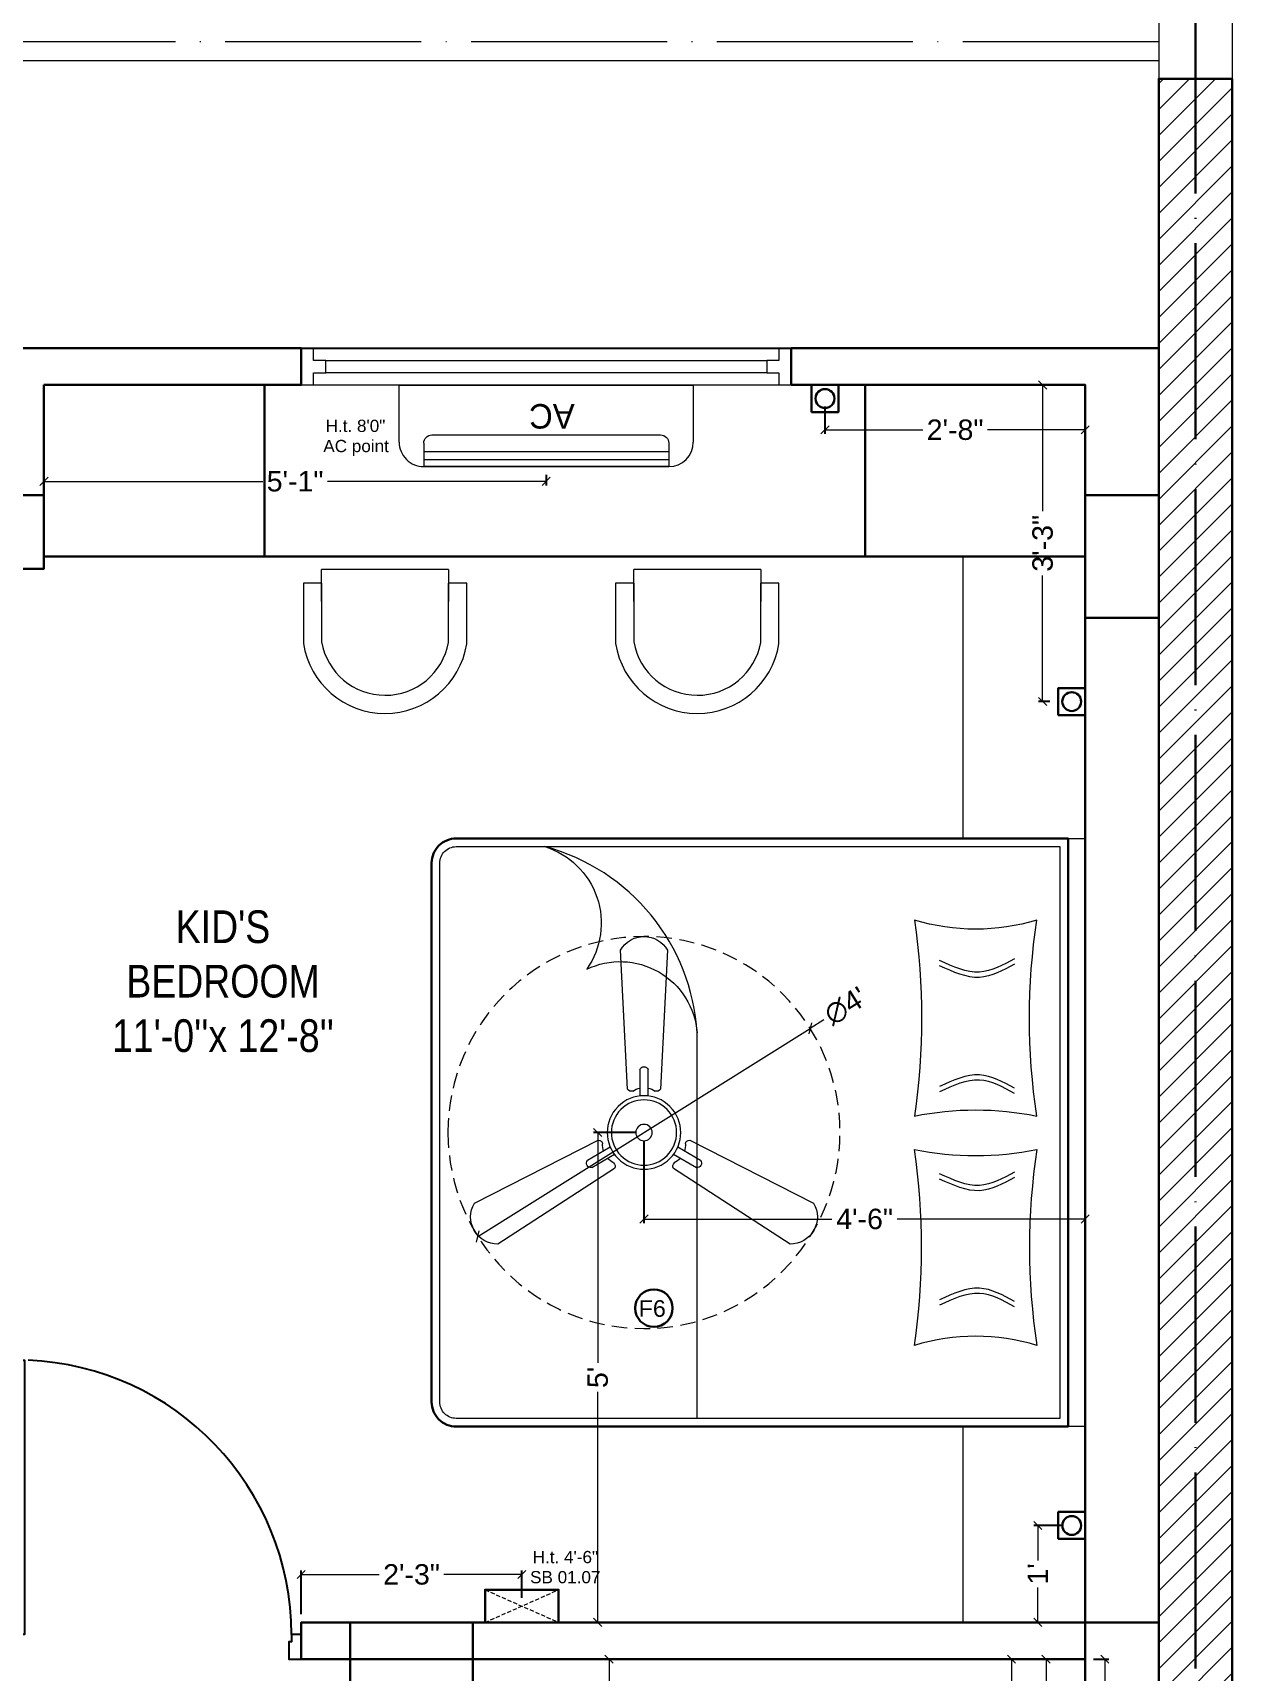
# Model space of a CAD drawing. Header units: millimetres. Extents: x 35877 to 3066687, y -650199 to -40525.
# Drawn here: x 151724.7 to 151871.6, y -178110.3 to -177909.7 of the extents above; entities that cross this region are included whole.
import ezdxf

# ---------------------------------------------------------------- set-up
doc = ezdxf.new("R2010")
doc.units = ezdxf.units.MM
doc.header["$MEASUREMENT"] = 0
doc.header["$PDMODE"] = 35
for name, pattern in [('ACAD_ISO04W100', [30, 24, -3, 0, -3]), ('DASHED', [0.75, 0.5, -0.25]), ('DASHED2', [0.375, 0.25, -0.125])]:
    doc.linetypes.add(name, pattern=pattern)
doc.layers.get('Defpoints').update_dxf_attribs({"color": 220})
doc.layers.add('AR DOOR', color=40, linetype='Continuous')
doc.layers.add('AR ELE-5', color=134, linetype='Continuous')
for name, color, linetype, lineweight in [('COLUMN', 1, 'Continuous', 30), ('dim05', 1, 'Continuous', 13), ('el', 7, 'Continuous', 20), ('ELEC-wires', 1, 'DASHED2', 13), ('Electrical', 84, 'Continuous', 30), ('FIRST FLOOR', 7, 'Continuous', 9), ('FIRST FLOOR ( DW_RAIL )', 7, 'Continuous', 9), ('FIRST FLOOR ( TEXT )', 7, 'Continuous', 9), ('FIRST FLOOR_( PLine )_', 251, 'Continuous', 30), ('FURNITURE', 32, 'Continuous', 9), ('GROUND FLOOR', 7, 'Continuous', 9), ('GROUND FLOOR  ( HATCH )', 251, 'Continuous', 9), ('Text', 7, 'Continuous', 15), ('wall', 7, 'Continuous', 30), ('X_PLOT', 1, 'Continuous', 9), ('XX~SLAB ( BEAM )~ ( DIM )', 7, 'Continuous', 9)]:
    doc.layers.add(name, color=color, linetype=linetype, lineweight=lineweight)
doc.layers.add('XX~SLAB ( PLINE )', color=251, linetype='Continuous', plot=False)
doc.styles.add('Arial', font='arial.ttf')
doc.styles.add('KATHA', font='swissc.ttf')
doc.styles.get("Standard").update_dxf_attribs({"font": 'arial.ttf', "height": 6})
doc.styles.add('TEXT', font='eurr____.ttf')
doc.dimstyles.new('ISO-25', dxfattribs={"dimtxt": 2.5, "dimasz": 1, "dimexe": 0.5, "dimexo": 1, "dimtad": 0, "dimdec": 1, "dimlunit": 4, "dimtxsty": 'Standard', "dimblk": 'OBLIQUE', "dimcen": 2.5, "dimclrd": 1, "dimclre": 1, "dimclrt": 5, "dimadec": 0, "dimazin": 0, "dimtfac": 1, "dimtdec": 1, "dimtmove": 0, "dimatfit": 3, "dimfxl": 1, "dimlwd": -1, "dimarcsym": 0})

# ---------------------------------------------------------------- blocks, each defined once
blk = doc.blocks.new('*U19')
for points in [[(-1160, 0), (-1120, 0), (-1120, 30), (-1110, 30), (-1110, 100), (-1160, 100)], [(40, 0), (0, 0), (0, 30), (-10, 30), (-10, 100), (40, 100)], [(0, 0), (0, -1120), (-30, -1120), (-30, 0)]]:
    blk.add_lwpolyline(points, close=True)
at = {"layer": 'AR ELE-5', "linetype": 'ByBlock', "ltscale": 15}
blk.add_arc((1.6, 0.7), 1121.6, 180.03474, 267.62699, dxfattribs=at)
blk = doc.blocks.new('_Oblique')
at = {"layer": 'wall', "color": 0, "lineweight": -2}
blk.add_line((-0.5, -0.5), (0.5, 0.5), dxfattribs=at)
blk = doc.blocks.new('*D510')
at = {"layer": 'Defpoints', "color": 0, "lineweight": 0, "transparency": 16777216}
for p in [(151853.62, -178108.85), (151848.82, -178133.85), (151853.62, -178133.85)]:
    blk.add_point(p, dxfattribs=at)
at = {"layer": 'dim05', "color": 1, "linetype": 'Continuous', "lineweight": -2, "transparency": 16777216}
for p, q in [((151852.62, -178108.85), (151848.32, -178108.85)), ((151852.62, -178133.85), (151848.32, -178133.85))]:
    blk.add_line(p, q, dxfattribs=at)
at = {"layer": 'dim05', "color": 1, "linetype": 'Continuous', "transparency": 16777216}
for p, q in [((151848.82, -178108.85), (151848.82, -178117.38)), ((151848.82, -178133.85), (151848.82, -178125.32))]:
    blk.add_line(p, q, dxfattribs=at)
at = {"layer": 'dim05', "color": 1, "transparency": 16777216}
for p, rotation in [((151848.82, -178108.85), 90), ((151848.82, -178133.85), 270)]:
    blk.add_blockref('_Oblique', p, dxfattribs=dict(at, rotation=rotation))
at = {"layer": 'dim05', "color": 5, "lineweight": 25, "transparency": 16777216, "insert": (151848.82, -178121.35), "char_height": 2.5, "attachment_point": 5, "rotation": 90, "style": 'Arial'}
blk.add_mtext('2\'-1"', dxfattribs=at)
blk = doc.blocks.new('*D511')
at = {"layer": 'Defpoints', "color": 0, "lineweight": 0, "transparency": 16777216}
for p in [(151853.62, -178108.85), (151853.62, -178178.88), (151856.02, -178178.88)]:
    blk.add_point(p, dxfattribs=at)
at = {"layer": 'dim05', "color": 1, "linetype": 'Continuous', "lineweight": -2, "transparency": 16777216}
for p, q in [((151854.62, -178108.85), (151856.52, -178108.85)), ((151854.62, -178178.88), (151856.52, -178178.88))]:
    blk.add_line(p, q, dxfattribs=at)
at = {"layer": 'dim05', "color": 1, "linetype": 'Continuous', "transparency": 16777216}
for p, q in [((151856.02, -178108.85), (151856.02, -178138.95)), ((151856.02, -178178.88), (151856.02, -178148.78))]:
    blk.add_line(p, q, dxfattribs=at)
at = {"layer": 'dim05', "color": 1, "transparency": 16777216}
for p, rotation in [((151856.02, -178108.85), 90), ((151856.02, -178178.88), 270)]:
    blk.add_blockref('_Oblique', p, dxfattribs=dict(at, rotation=rotation))
at = {"layer": 'dim05', "color": 5, "lineweight": 25, "transparency": 16777216, "insert": (151856.02, -178143.87), "char_height": 2.5, "attachment_point": 5, "rotation": 90, "style": 'Arial'}
blk.add_mtext('5\'-10"', dxfattribs=at)
blk = doc.blocks.new('6616')
at = {"color": 242, "linetype": 'DASHED', "true_color": 0xcd2027}
for p, q in [((386784.79, -36915.77), (386775.78, -36911.78)), ((386784.79, -36911.78), (386775.78, -36915.77))]:
    blk.add_line(p, q, dxfattribs=at)
at = {"layer": 'ELEC-wires', "color": 5, "linetype": 'ByBlock', "lineweight": 30, "ltscale": 4}
blk.add_lwpolyline([(386775.78, -36911.78), (386784.79, -36911.78), (386784.79, -36915.77), (386775.78, -36915.77)], close=True, dxfattribs=at)
blk = doc.blocks.new('*D541')
at = {"layer": 'Defpoints', "color": 0, "lineweight": 0, "transparency": 16777216}
for p in [(151784.63, -178098.49), (151784.63, -178102.36), (151757.62, -178104.35)]:
    blk.add_point(p, dxfattribs=at)
at = {"layer": 'dim05', "color": 1, "linetype": 'Continuous', "lineweight": -2, "transparency": 16777216}
for p, q in [((151757.62, -178103.35), (151757.62, -178097.99)), ((151784.63, -178101.36), (151784.63, -178097.99))]:
    blk.add_line(p, q, dxfattribs=at)
at = {"layer": 'dim05', "color": 1, "linetype": 'Continuous', "transparency": 16777216}
for p, q in [((151757.62, -178098.49), (151767.16, -178098.49)), ((151784.63, -178098.49), (151775.1, -178098.49))]:
    blk.add_line(p, q, dxfattribs=at)
at = {"layer": 'dim05', "color": 1, "transparency": 16777216, "rotation": 180}
blk.add_blockref('_Oblique', (151757.62, -178098.49), dxfattribs=at)
at = {"layer": 'dim05', "color": 1, "transparency": 16777216}
blk.add_blockref('_Oblique', (151784.63, -178098.49), dxfattribs=at)
at = {"layer": 'dim05', "color": 5, "lineweight": 25, "transparency": 16777216, "insert": (151771.13, -178098.49), "char_height": 2.5, "attachment_point": 5, "style": 'Arial'}
blk.add_mtext('2\'-3"', dxfattribs=at)
blk = doc.blocks.new('*D566')
at = {"layer": 'Defpoints', "color": 0, "lineweight": 0, "transparency": 16777216}
for p in [(151844.6, -178108.85), (151851.8, -178108.85), (151851.63, -178150.76)]:
    blk.add_point(p, dxfattribs=at)
at = {"layer": 'dim05', "color": 1, "linetype": 'Continuous', "lineweight": -2, "transparency": 16777216}
for p, q in [((151850.8, -178108.85), (151844.1, -178108.85)), ((151850.63, -178150.76), (151844.1, -178150.76))]:
    blk.add_line(p, q, dxfattribs=at)
at = {"layer": 'dim05', "color": 1, "linetype": 'Continuous', "transparency": 16777216}
for p, q in [((151844.6, -178108.85), (151844.6, -178125.86)), ((151844.6, -178150.76), (151844.6, -178133.75))]:
    blk.add_line(p, q, dxfattribs=at)
at = {"layer": 'dim05', "color": 1, "transparency": 16777216}
for p, rotation in [((151844.6, -178108.85), 90), ((151844.6, -178150.76), 270)]:
    blk.add_blockref('_Oblique', p, dxfattribs=dict(at, rotation=rotation))
at = {"layer": 'dim05', "color": 5, "lineweight": 25, "transparency": 16777216, "insert": (151844.6, -178129.81), "char_height": 2.5, "attachment_point": 5, "rotation": 90, "style": 'Arial'}
blk.add_mtext('3\'-6"', dxfattribs=at)
blk = doc.blocks.new('fan')
at = {"layer": 'Electrical', "lineweight": 15, "ltscale": 20}
for p, q in [((3300835.29, -509900.78), (3300836.47, -509923.43)), ((3300841.81, -509923.43), (3300842.99, -509900.78)), ((3300838.47, -509924.57), (3300838.47, -509920.25)), ((3300839.81, -509920.28), (3300839.81, -509924.57)), ((3300831.66, -509931.77), (3300811.45, -509942.07)), ((3300829.93, -509935.08), (3300833.64, -509932.93)), ((3300844.64, -509932.93), (3300848.38, -509935.09)), ((3300866.83, -509942.07), (3300846.62, -509931.77)), ((3300815.3, -509948.74), (3300834.33, -509936.39)), ((3300834.31, -509934.09), (3300830.57, -509936.25)), ((3300843.95, -509936.39), (3300862.98, -509948.74)), ((3300847.68, -509936.23), (3300843.97, -509934.09))]:
    blk.add_line(p, q, dxfattribs=at)
at = {"layer": 'Electrical', "linetype": 'DASHED', "lineweight": 15, "ltscale": 5}
blk.add_circle((3300839.14, -509930.53), 32, dxfattribs=at)
at = {"layer": 'Electrical', "lineweight": 15, "ltscale": 20}
for centre, major_axis, start_param, end_param in [((3300839.14, -509902.94), (3.12, 3.12), -0.272136, 1.842967), ((3300839.13, -509920.5), (0.501, 0.501), -0.465536, 1.983618), ((3300839.14, -509926.42), (2.27, -2.27), 2.565057, 2.951308), ((3300839.14, -509926.42), (2.27, 2.27), 0.19032, 0.57657), ((3300839.14, -509930.53), (4.24, -4.24), 3.14161, 9.424795), ((3300839.14, -509930.53), (3.77, -3.77), 1.749190548672175e-05, 6.283202799085073), ((3300837.1, -509923.08), (0.51, 0.51), 2.863014, 4.257784), ((3300841.18, -509923.08), (0.51, -0.51), 5.167028, 6.561799), ((3300839.14, -509930.53), (0.943, 0.943), 1.570814, 7.853999), ((3300831.67, -509932.49), (0.51, -0.51), 0.978238, 2.373008), ((3300835.59, -509932.58), (2.27, -2.27), 3.855511, 4.241762), ((3300842.69, -509932.58), (2.27, 2.27), 5.183051, 5.569301), ((3300846.61, -509932.49), (0.51, -0.51), 2.339416, 3.734186), ((3300830.46, -509935.55), (0.501, -0.501), 3.199655, 5.648809), ((3300835.59, -509932.58), (2.27, -2.27), 4.659452, 5.045703), ((3300833.71, -509936.02), (0.51, 0.51), -1.325776, 0.068994), ((3300844.57, -509936.02), (0.51, -0.51), 3.072633, 4.467404), ((3300842.69, -509932.58), (2.27, 2.27), 4.37911, 4.765361), ((3300847.83, -509935.54), (0.501, 0.501), 3.723254, 6.172408), ((3300815.25, -509944.32), (3.12, -3.12), 3.393055, 5.508159), ((3300863.03, -509944.32), (3.12, -3.12), 5.48745, 7.602554)]:
    blk.add_ellipse(centre, major_axis=major_axis, ratio=1, start_param=start_param, end_param=end_param, dxfattribs=at)
blk = doc.blocks.new('*D569')
at = {"layer": 'Defpoints', "color": 0, "lineweight": 0, "transparency": 16777216}
for p in [(151799.59, -178044.37), (151853.62, -178045.45), (151853.62, -178054.97)]:
    blk.add_point(p, dxfattribs=at)
at = {"layer": 'dim05', "color": 1, "linetype": 'Continuous', "lineweight": -2, "transparency": 16777216}
for p, q in [((151799.59, -178045.37), (151799.59, -178055.47)), ((151853.62, -178046.45), (151853.62, -178055.47))]:
    blk.add_line(p, q, dxfattribs=at)
at = {"layer": 'dim05', "color": 1, "linetype": 'Continuous', "transparency": 16777216}
for p, q in [((151799.59, -178054.97), (151822.61, -178054.97)), ((151853.62, -178054.97), (151830.61, -178054.97))]:
    blk.add_line(p, q, dxfattribs=at)
at = {"layer": 'dim05', "color": 1, "transparency": 16777216, "rotation": 180}
blk.add_blockref('_Oblique', (151799.59, -178054.97), dxfattribs=at)
at = {"layer": 'dim05', "color": 1, "transparency": 16777216}
blk.add_blockref('_Oblique', (151853.62, -178054.97), dxfattribs=at)
at = {"layer": 'dim05', "color": 5, "lineweight": 25, "transparency": 16777216, "insert": (151826.61, -178054.97), "char_height": 2.5, "attachment_point": 5, "style": 'Arial'}
blk.add_mtext('4\'-6"', dxfattribs=at)
blk = doc.blocks.new('*D570')
at = {"layer": 'Defpoints', "color": 0, "lineweight": 0, "transparency": 16777216}
for p in [(151799.59, -178044.37), (151793.93, -178104.35), (151799.59, -178104.35)]:
    blk.add_point(p, dxfattribs=at)
at = {"layer": 'dim05', "color": 1, "linetype": 'Continuous', "lineweight": -2, "transparency": 16777216}
for p, q in [((151798.59, -178044.37), (151793.43, -178044.37)), ((151798.59, -178104.35), (151793.43, -178104.35))]:
    blk.add_line(p, q, dxfattribs=at)
at = {"layer": 'dim05', "color": 1, "linetype": 'Continuous', "transparency": 16777216}
for p, q in [((151793.93, -178044.37), (151793.93, -178072.59)), ((151793.93, -178104.35), (151793.93, -178076.14))]:
    blk.add_line(p, q, dxfattribs=at)
at = {"layer": 'dim05', "color": 1, "transparency": 16777216}
for p, rotation in [((151793.93, -178044.37), 90), ((151793.93, -178104.35), 270)]:
    blk.add_blockref('_Oblique', p, dxfattribs=dict(at, rotation=rotation))
at = {"layer": 'dim05', "color": 5, "lineweight": 25, "transparency": 16777216, "insert": (151793.93, -178074.36), "char_height": 2.5, "attachment_point": 5, "rotation": 90, "style": 'Arial'}
blk.add_mtext("5'", dxfattribs=at)
blk = doc.blocks.new('*D571')
at = {"layer": 'Defpoints', "color": 0, "lineweight": 0, "transparency": 16777216}
for p in [(151795.31, -178108.85), (151810.87, -178108.85), (151810.87, -178172.6)]:
    blk.add_point(p, dxfattribs=at)
at = {"layer": 'dim05', "color": 1, "linetype": 'Continuous', "lineweight": -2, "transparency": 16777216}
for p, q in [((151809.87, -178108.85), (151794.81, -178108.85)), ((151809.87, -178172.6), (151794.81, -178172.6))]:
    blk.add_line(p, q, dxfattribs=at)
at = {"layer": 'dim05', "color": 1, "linetype": 'Continuous', "transparency": 16777216}
for p, q in [((151795.31, -178108.85), (151795.31, -178136.78)), ((151795.31, -178172.6), (151795.31, -178144.67))]:
    blk.add_line(p, q, dxfattribs=at)
at = {"layer": 'dim05', "color": 1, "transparency": 16777216}
for p, rotation in [((151795.31, -178108.85), 90), ((151795.31, -178172.6), 270)]:
    blk.add_blockref('_Oblique', p, dxfattribs=dict(at, rotation=rotation))
at = {"layer": 'dim05', "color": 5, "lineweight": 25, "transparency": 16777216, "insert": (151795.31, -178140.72), "char_height": 2.5, "attachment_point": 5, "rotation": 90, "style": 'Arial'}
blk.add_mtext('5\'-4"', dxfattribs=at)
blk = doc.blocks.new('*D575')
at = {"layer": 'Defpoints', "color": 0, "lineweight": 0, "transparency": 16777216}
for p in [(151819.93, -178031.62), (151779.26, -178057.12)]:
    blk.add_point(p, dxfattribs=at)
at = {"layer": 'dim05', "color": 1, "linetype": 'Continuous', "transparency": 16777216}
for p in [(151779.26, -178057.12), (151821.62, -178030.56)]:
    blk.add_line(p, (151819.93, -178031.62), dxfattribs=at)
at = {"layer": 'dim05', "color": 1, "transparency": 16777216}
for p, rotation in [((151819.93, -178031.62), 212.0932943062025), ((151779.26, -178057.12), 32.09329430620246)]:
    blk.add_blockref('_Oblique', p, dxfattribs=dict(at, rotation=rotation))
at = {"layer": 'dim05', "color": 5, "lineweight": 25, "transparency": 16777216, "insert": (151824.28, -178028.89), "char_height": 2.5, "attachment_point": 5, "rotation": 32.0933, "style": 'Arial'}
blk.add_mtext("∅4'", dxfattribs=at)
blk = doc.blocks.new('*D577')
at = {"layer": 'Defpoints', "color": 0, "lineweight": 0, "transparency": 16777216}
for p in [(151821.75, -177954.5), (151853.62, -177955.56), (151853.62, -177958.34)]:
    blk.add_point(p, dxfattribs=at)
at = {"layer": 'dim05', "color": 1, "linetype": 'Continuous', "lineweight": -2, "transparency": 16777216}
for p, q in [((151821.75, -177955.5), (151821.75, -177958.84)), ((151853.62, -177956.56), (151853.62, -177958.84))]:
    blk.add_line(p, q, dxfattribs=at)
at = {"layer": 'dim05', "color": 1, "linetype": 'Continuous', "transparency": 16777216}
for p, q in [((151821.75, -177958.34), (151833.72, -177958.34)), ((151853.62, -177958.34), (151841.66, -177958.34))]:
    blk.add_line(p, q, dxfattribs=at)
at = {"layer": 'dim05', "color": 1, "transparency": 16777216, "rotation": 180}
blk.add_blockref('_Oblique', (151821.75, -177958.34), dxfattribs=at)
at = {"layer": 'dim05', "color": 1, "transparency": 16777216}
blk.add_blockref('_Oblique', (151853.62, -177958.34), dxfattribs=at)
at = {"layer": 'dim05', "color": 5, "lineweight": 25, "transparency": 16777216, "insert": (151837.69, -177958.34), "char_height": 2.5, "attachment_point": 5, "style": 'Arial'}
blk.add_mtext('2\'-8"', dxfattribs=at)
blk = doc.blocks.new('*D578')
at = {"layer": 'Defpoints', "color": 0, "lineweight": 0, "transparency": 16777216}
for p in [(151848.41, -177952.85), (151851.96, -177952.85), (151850.3, -177991.61)]:
    blk.add_point(p, dxfattribs=at)
at = {"layer": 'dim05', "color": 1, "linetype": 'Continuous', "lineweight": -2, "transparency": 16777216}
for p, q in [((151850.96, -177952.85), (151847.91, -177952.85)), ((151849.3, -177991.61), (151847.91, -177991.61))]:
    blk.add_line(p, q, dxfattribs=at)
at = {"layer": 'dim05', "color": 1, "linetype": 'Continuous', "transparency": 16777216}
for p, q in [((151848.41, -177952.85), (151848.41, -177968.28)), ((151848.41, -177991.61), (151848.41, -177976.18))]:
    blk.add_line(p, q, dxfattribs=at)
at = {"layer": 'dim05', "color": 1, "transparency": 16777216}
for p, rotation in [((151848.41, -177952.85), 90), ((151848.41, -177991.61), 270)]:
    blk.add_blockref('_Oblique', p, dxfattribs=dict(at, rotation=rotation))
at = {"layer": 'dim05', "color": 5, "lineweight": 25, "transparency": 16777216, "insert": (151848.41, -177972.23), "char_height": 2.5, "attachment_point": 5, "rotation": 90, "style": 'Arial'}
blk.add_mtext('3\'-3"', dxfattribs=at)
blk = doc.blocks.new('*D579')
at = {"layer": 'Defpoints', "color": 0, "lineweight": 0, "transparency": 16777216}
for p in [(151851.97, -178092.49), (151847.81, -178104.35), (151851.97, -178104.35)]:
    blk.add_point(p, dxfattribs=at)
at = {"layer": 'dim05', "color": 1, "linetype": 'Continuous', "lineweight": -2, "transparency": 16777216}
for p, q in [((151850.97, -178092.49), (151847.31, -178092.49)), ((151850.97, -178104.35), (151847.31, -178104.35))]:
    blk.add_line(p, q, dxfattribs=at)
at = {"layer": 'dim05', "color": 1, "linetype": 'Continuous', "transparency": 16777216}
for p, q in [((151847.81, -178092.49), (151847.81, -178096.76)), ((151847.81, -178104.35), (151847.81, -178100.07))]:
    blk.add_line(p, q, dxfattribs=at)
at = {"layer": 'dim05', "color": 1, "transparency": 16777216}
for p, rotation in [((151847.81, -178092.49), 90), ((151847.81, -178104.35), 270)]:
    blk.add_blockref('_Oblique', p, dxfattribs=dict(at, rotation=rotation))
at = {"layer": 'dim05', "color": 5, "lineweight": 25, "transparency": 16777216, "insert": (151847.81, -178098.42), "char_height": 2.5, "attachment_point": 5, "rotation": 90, "style": 'Arial'}
blk.add_mtext("1'", dxfattribs=at)
blk = doc.blocks.new('ac paln')
at = {"layer": 'Electrical', "lineweight": 15}
for p, q in [((389238.69, -37646.36), (389238.69, -37610.34)), ((389238.69, -37610.34), (389245.67, -37610.34)), ((389245.81, -37613.35), (389248.68, -37613.35)), ((389246.82, -37643.35), (389246.82, -37613.35)), ((389247.82, -37643.35), (389247.82, -37613.35)), ((389248.68, -37613.35), (389248.68, -37643.35)), ((389248.68, -37643.35), (389248.68, -37613.35)), ((389244.81, -37642.35), (389244.81, -37614.35)), ((389245.81, -37643.35), (389248.68, -37643.35)), ((389248.68, -37643.35), (389248.68, -37643.35)), ((389245.67, -37646.36), (389238.69, -37646.36))]:
    blk.add_line(p, q, dxfattribs=at)
for centre, start, end in [((389245.67, -37613.35), 0, 90), ((389245.67, -37643.35), 270, 0)]:
    blk.add_arc(centre, 3.01, start, end, dxfattribs=at)
at = {"layer": 'Electrical', "lineweight": 15, "extrusion": (0, 0, -1)}
for centre, start_param, end_param in [((389245.81, -37614.35), -0.785398, 0.785398), ((389245.81, -37642.35), 3.926991, 5.497787)]:
    blk.add_ellipse(centre, major_axis=(-0.71, 0.71), ratio=1, start_param=start_param, end_param=end_param, dxfattribs=at)
at = {"layer": 'Text', "style": 'TEXT'}
blk.add_text('AC', height=3, rotation=270, dxfattribs=at).set_placement((389241.02, -37624.87))
blk = doc.blocks.new('*D601')
at = {"layer": 'Defpoints', "color": 0, "lineweight": 0, "transparency": 16777216}
for p in [(151726.12, -177959.62), (151787.62, -177962.84), (151787.62, -177964.65)]:
    blk.add_point(p, dxfattribs=at)
at = {"layer": 'dim05', "color": 1, "linetype": 'Continuous', "lineweight": -2, "transparency": 16777216}
for p, q in [((151726.12, -177960.62), (151726.12, -177965.15)), ((151787.62, -177963.84), (151787.62, -177965.15))]:
    blk.add_line(p, q, dxfattribs=at)
at = {"layer": 'dim05', "color": 1, "linetype": 'Continuous', "transparency": 16777216}
for p, q in [((151726.12, -177964.65), (151752.93, -177964.65)), ((151787.62, -177964.65), (151760.82, -177964.65))]:
    blk.add_line(p, q, dxfattribs=at)
at = {"layer": 'dim05', "color": 1, "transparency": 16777216, "rotation": 180}
blk.add_blockref('_Oblique', (151726.12, -177964.65), dxfattribs=at)
at = {"layer": 'dim05', "color": 1, "transparency": 16777216}
blk.add_blockref('_Oblique', (151787.62, -177964.65), dxfattribs=at)
at = {"layer": 'dim05', "color": 5, "lineweight": 25, "transparency": 16777216, "insert": (151756.87, -177964.65), "char_height": 2.5, "attachment_point": 5, "style": 'Arial'}
blk.add_mtext('5\'-1"', dxfattribs=at)

msp = doc.modelspace()

# ---------------------------------------------------------------- hatches: boundary and pattern name
at = {"layer": 'GROUND FLOOR  ( HATCH )', "transparency": 33554687}
h = msp.add_hatch(dxfattribs=at)
h.set_pattern_fill('ANSI31', color=6, scale=18, style=0)
h.set_pattern_definition([(45, (35330.9369, -15645.6741), (-1.590990258, 1.590990258), [])])
h.paths.add_polyline_path([(151871.623, -177915.349), (151862.623, -177915.349), (151862.623, -178258.849), (151871.623, -178258.849)])

# ---------------------------------------------------------------- linework, layer by layer
at = {"layer": 'COLUMN', "transparency": 33554687}
for points in [[(151717.123, -177966.349), (151726.123, -177966.349), (151726.123, -177975.349), (151717.123, -177975.349)], [(151853.623, -177966.349), (151862.623, -177966.349), (151862.623, -177981.349), (151853.623, -177981.349)], [(151778.623, -178104.349), (151778.623, -178113.349), (151763.623, -178113.349), (151763.623, -178104.349)], [(151853.623, -178104.349), (151862.623, -178104.349), (151862.623, -178119.349), (151853.623, -178119.349)]]:
    msp.add_lwpolyline(points, close=True, dxfattribs=at)
at = {"layer": 'FIRST FLOOR', "transparency": 33554687}
for p, q in [((151462.123, -177948.349), (151862.623, -177948.349)), ((151757.623, -177952.849), (151757.623, -177948.349)), ((151817.623, -177952.849), (151817.623, -177948.349)), ((151862.623, -177948.349), (151862.623, -178258.849)), ((151726.123, -177952.849), (151853.623, -177952.849)), ((151726.123, -177975.349), (151726.123, -177952.849)), ((151853.623, -177952.849), (151853.623, -178104.349)), ((151763.623, -178104.349), (151763.623, -178108.849)), ((151763.623, -178104.349), (151853.623, -178104.349)), ((151763.623, -178108.849), (151853.623, -178108.849)), ((151853.623, -178108.849), (151853.623, -178236.349))]:
    msp.add_line(p, q, dxfattribs=at)
at = {"layer": 'FIRST FLOOR ( DW_RAIL )', "transparency": 33554687}
msp.add_lwpolyline([(151817.623, -177948.349), (151816.123, -177948.349), (151816.123, -177949.849), (151814.623, -177949.849), (151814.623, -177951.349), (151760.623, -177951.349), (151760.623, -177949.849), (151759.123, -177949.849), (151759.123, -177948.349), (151757.623, -177948.349), (151757.623, -177952.849), (151759.123, -177952.849), (151759.123, -177951.349), (151760.623, -177951.349), (151760.623, -177949.849), (151814.623, -177949.849), (151814.623, -177951.349), (151816.123, -177951.349), (151816.123, -177952.849), (151817.623, -177952.849), (151817.623, -177948.349), (151757.623, -177948.349), (151757.623, -177952.849), (151817.623, -177952.849)], close=True, dxfattribs=at)
at = {"layer": 'FIRST FLOOR_( PLine )_', "transparency": 33554687}
for points in [[(151726.123, -177952.849), (151757.623, -177952.849), (151757.623, -177948.349), (151643.623, -177948.349), (151643.623, -177952.849), (151717.123, -177952.849), (151717.123, -178050.349), (151721.623, -178050.349), (151721.623, -177975.349), (151726.123, -177975.349)], [(151862.623, -177948.349), (151817.623, -177948.349), (151817.623, -177952.849), (151853.623, -177952.849), (151853.623, -178104.349), (151763.623, -178104.349), (151763.623, -178108.849), (151853.623, -178108.849), (151853.623, -178236.349), (151820.618, -178236.349), (151820.618, -178240.849), (151853.623, -178240.849), (151853.623, -178258.849), (151862.623, -178258.849)], [(151757.623, -178108.849), (151763.623, -178108.849), (151763.623, -178104.349), (151757.623, -178104.349)]]:
    msp.add_lwpolyline(points, close=True, dxfattribs=at)
at = {"layer": 'FURNITURE', "lineweight": 30, "transparency": 33554687}
msp.add_line((151726.123, -177973.849), (151853.623, -177973.849), dxfattribs=at)
at = {"layer": 'FURNITURE', "transparency": 33554687}
for p, q in [((151760.105, -177979.338, -0.036), (151760.105, -177975.431, -0.036)), ((151775.656, -177975.431, -0.036), (151760.105, -177975.431, -0.036)), ((151775.656, -177975.431, -0.036), (151775.656, -177979.338, -0.036)), ((151798.338, -177979.338, -0.036), (151798.338, -177975.431, -0.036)), ((151813.889, -177975.431, -0.036), (151798.338, -177975.431, -0.036)), ((151813.889, -177975.431, -0.036), (151813.889, -177979.338, -0.036)), ((151806.097, -178079.373), (151806.097, -178032.18))]:
    msp.add_line(p, q, dxfattribs=at)
at = {"layer": 'FURNITURE', "lineweight": 30, "transparency": 33554687}
for points in [[(151726.123, -177952.849), (151753.123, -177952.849), (151753.123, -177973.849), (151726.123, -177973.849)], [(151853.623, -177952.849), (151826.681, -177952.849), (151826.681, -177973.849), (151853.623, -177973.849)]]:
    msp.add_lwpolyline(points, close=True, dxfattribs=at)
at = {"layer": 'FURNITURE', "transparency": 33554687}
for points in [[(151853.623, -177973.849), (151838.623, -177973.849), (151838.623, -178008.373), (151853.623, -178008.373)], [(151853.623, -178080.373), (151838.623, -178080.373), (151838.623, -178104.349), (151853.623, -178104.349)]]:
    msp.add_lwpolyline(points, close=True, dxfattribs=at)
at = {"layer": 'FURNITURE', "transparency": 33554687, "elevation": -0.036, "flags": 128}
for points in [[(151760.113, -177977.116), (151757.889, -177977.116), (151757.889, -177984.498, 0.8536134), (151777.889, -177984.549), (151777.889, -177977.116), (151775.664, -177977.116)], [(151760.113, -177979.338), (151760.113, -177977.116), (151760.111, -177984.315, 0.8357584), (151775.667, -177984.36), (151775.667, -177979.338), (151775.667, -177977.116)], [(151798.347, -177977.116), (151796.122, -177977.116), (151796.122, -177984.498, 0.8536134), (151816.122, -177984.549), (151816.122, -177977.116), (151813.897, -177977.116)], [(151798.347, -177979.338), (151798.347, -177977.116), (151798.344, -177984.315, 0.8357584), (151813.9, -177984.36), (151813.9, -177979.338), (151813.9, -177977.116)]]:
    msp.add_lwpolyline(points, format="xyb", dxfattribs=at)
at = {"layer": 'FURNITURE', "lineweight": 30, "transparency": 33554687}
msp.add_lwpolyline([(151773.593, -178077.373), (151773.593, -178011.373, -0.4142136), (151776.593, -178008.373), (151851.524, -178008.373), (151851.524, -178080.373), (151776.593, -178080.373, -0.4142136)], format="xyb", close=True, dxfattribs=at)
at = {"layer": 'FURNITURE', "transparency": 33554687}
for points in [[(151774.593, -178077.373), (151774.593, -178011.373, -0.4142136), (151776.593, -178009.373), (151850.524, -178009.373), (151850.524, -178079.373), (151776.593, -178079.373, -0.4142136)], [(151792.576, -178024.384, -0.5279651), (151806.097, -178032.18, 0.3234751), (151787.455, -178009.373, -0.5087425), (151792.576, -178024.384)]]:
    msp.add_lwpolyline(points, format="xyb", close=True, dxfattribs=at)
at = {"layer": 'FURNITURE', "transparency": 33554687, "elevation": -0.005}
for points in [[(151832.703, -178042.364, -0.1005861), (151847.703, -178042.364, -0.0757258), (151847.703, -178018.364, -0.1489672), (151832.703, -178018.364, -0.0741156)], [(151832.703, -178046.445, 0.1005861), (151847.703, -178046.445, 0.0757258), (151847.703, -178070.445, 0.1489672), (151832.703, -178070.445, 0.0741156)]]:
    msp.add_lwpolyline(points, format="xyb", close=True, dxfattribs=at)
at = {"layer": 'FURNITURE', "color": 1, "lineweight": 30, "ltscale": 4, "transparency": 33554687}
msp.add_circle((151800.803, -178065.876), 2.291, dxfattribs=at)
at = {"layer": 'FURNITURE', "transparency": 33554687}
for points in [[(151844.965, -178023.106, -0.005), (151843.548, -178023.878, -0.005), (151840.554, -178025.508, -0.005), (151837.437, -178024.068, -0.005), (151835.796, -178023.309, -0.005)], [(151844.965, -178023.75, -0.005), (151843.548, -178024.522, -0.005), (151840.554, -178026.153, -0.005), (151837.437, -178024.713, -0.005), (151835.796, -178023.954, -0.005)], [(151844.965, -178038.941, -0.005), (151843.548, -178038.169, -0.005), (151840.554, -178036.539, -0.005), (151837.437, -178037.979, -0.005), (151835.796, -178038.738, -0.005)], [(151844.965, -178039.586, -0.005), (151843.548, -178038.814, -0.005), (151840.554, -178037.183, -0.005), (151837.437, -178038.624, -0.005), (151835.796, -178039.383, -0.005)], [(151844.965, -178049.222, -0.005), (151843.548, -178049.994, -0.005), (151840.554, -178051.625, -0.005), (151837.437, -178050.185, -0.005), (151835.796, -178049.426, -0.005)], [(151844.965, -178049.867, -0.005), (151843.548, -178050.639, -0.005), (151840.554, -178052.27, -0.005), (151837.437, -178050.829, -0.005), (151835.796, -178050.071, -0.005)], [(151844.965, -178065.058, -0.005), (151843.548, -178064.286, -0.005), (151840.554, -178062.655, -0.005), (151837.437, -178064.096, -0.005), (151835.796, -178064.855, -0.005)], [(151844.965, -178065.703, -0.005), (151843.548, -178064.931, -0.005), (151840.554, -178063.3, -0.005), (151837.437, -178064.741, -0.005), (151835.796, -178065.5, -0.005)]]:
    msp.add_open_spline(points, degree=3, knots=[0, 0, 0, 0, 4.5779171, 9.671137, 9.671137, 9.671137, 9.671137], dxfattribs=at)
at = {"layer": 'GROUND FLOOR', "transparency": 33554687}
for p, q in [((151862.623, -177875.3), (151862.623, -178396.232)), ((151862.623, -177875.3), (151862.623, -177972.349)), ((151871.623, -177875.3), (151871.623, -178396.232)), ((151366.873, -177913.099), (151862.623, -177913.099))]:
    msp.add_line(p, q, dxfattribs=at)
at = {"layer": 'GROUND FLOOR', "color": 1, "linetype": 'ACAD_ISO04W100', "transparency": 33554687}
msp.add_line((151867.123, -177875.3), (151867.123, -178258.849), dxfattribs=at)
msp.add_lwpolyline([(151862.623, -177910.849), (151364.623, -177910.849), (151364.623, -178373.349), (151862.623, -178373.349)], dxfattribs=at)
at = {"layer": 'GROUND FLOOR', "color": 6, "lineweight": 30, "transparency": 33554687}
msp.add_lwpolyline([(151871.623, -177915.349), (151862.623, -177915.349), (151862.623, -178258.849), (151871.623, -178258.849)], close=True, dxfattribs=at)
at = {"layer": 'X_PLOT', "linetype": 'ACAD_ISO04W100', "lineweight": 30, "transparency": 33554687}
msp.add_line((151867.123, -177875.3), (151867.123, -178396.232), dxfattribs=at)
at = {"layer": 'XX~SLAB ( BEAM )~ ( DIM )', "color": 6, "lineweight": 30, "transparency": 33554687}
for points in [[(151820.085, -177956.159), (151823.404, -177956.159), (151823.421, -177952.849), (151820.102, -177952.849)], [(151850.296, -177993.266), (151853.614, -177993.266), (151853.631, -177989.956), (151850.313, -177989.956)], [(151850.296, -178094.141), (151853.614, -178094.141), (151853.631, -178090.831), (151850.313, -178090.831)]]:
    msp.add_lwpolyline(points, close=True, dxfattribs=at)
for centre in [(151821.757, -177954.504), (151851.968, -177991.611), (151851.968, -178092.486)]:
    msp.add_circle(centre, 1.155, dxfattribs=at)
at = {"layer": 'XX~SLAB ( PLINE )', "transparency": 33554687}
msp.add_lwpolyline([(151457.623, -177948.349), (151862.623, -177948.349), (151862.623, -178258.849), (151853.623, -178258.849), (151833.818, -178258.849), (151793.481, -178258.849), (151768.123, -178258.849), (151625.623, -178258.849), (151625.623, -178294.849), (151457.623, -178294.849)], close=True, dxfattribs=at)

# ---------------------------------------------------------------- block references
at = {"layer": 'AR DOOR', "linetype": 'ByBlock', "lineweight": -2, "transparency": 33554687, "extrusion": (0, 0, -1), "xscale": -0.02999999999996949, "yscale": 0.02999999999996949, "zscale": -0.02999999999996949, "rotation": 180}
msp.add_blockref('*U19', (-151722.823, -178105.849), dxfattribs=at)
at = {"layer": 'dim05', "color": 1, "lineweight": 35, "transparency": 33554687, "xscale": -0.7500069902881101, "yscale": 0.7500069902881101, "zscale": 0.7500069902881101}
msp.add_blockref('fan', (2627452.022, 204407.088), dxfattribs=at)
at = {"layer": 'el', "color": 18, "true_color": 0x000000, "transparency": 33554687, "rotation": 270}
msp.add_blockref('ac paln', (189415.973, 211285.839), dxfattribs=at)
at = {"layer": 'el', "color": 1, "transparency": 33554687, "rotation": 180}
msp.add_blockref('6616', (538564.918, -215016.132), dxfattribs=at)

# ---------------------------------------------------------------- texts
at = {"layer": 'Electrical', "color": 240, "true_color": 0xed1f24, "transparency": 33554687}
for s, p in [('H.t. 8\'0"', (151760.604, -177958.601)), ('H.t. 4\'-6"', (151785.955, -178097.101))]:
    msp.add_text(s, height=1.5, dxfattribs=at).set_placement(p)
at = {"layer": 'Electrical', "color": 5, "transparency": 33554687}
for s, p in [('AC point', (151760.322, -177961.071)), ('SB 01.07', (151785.642, -178099.563))]:
    msp.add_text(s, height=1.5, dxfattribs=at).set_placement(p)
at = {"layer": 'Electrical', "color": 1, "transparency": 33554687, "insert": (151802.265, -178064.901), "char_height": 2.0357, "attachment_point": 3}
msp.add_mtext_dynamic_manual_height_columns('F6', width=2.03575, gutter_width=0.679, heights=[2.601], dxfattribs=at)
at = {"layer": 'FIRST FLOOR ( TEXT )', "transparency": 33554687, "insert": (151748.041, -178025.872), "char_height": 4, "attachment_point": 5, "style": 'KATHA'}
msp.add_mtext("KID'S\\PBEDROOM\\P11'-0''x 12'-8''", dxfattribs=at)

# ---------------------------------------------------------------- dimensions: what is measured, and where the dimension line sits
at = {"layer": 'dim05', "color": 27, "lineweight": 25, "true_color": 0x7d5120, "transparency": 33554687}
for base, p1, p2, override, picture, middle in [((151848.406, -177952.849), (151850.304, -177991.611), (151851.963, -177952.849), {"dimtxsty": 'Arial'}, '*D578', (151848.406, -177972.23)), ((151793.93, -178104.349), (151799.593, -178044.373), (151799.593, -178104.349), {"dimtxsty": 'Arial'}, '*D570', (151793.93, -178074.361)), ((151847.81, -178104.349), (151851.968, -178092.486), (151851.968, -178104.349), {"dimtxsty": 'Arial'}, '*D579', (151847.81, -178098.417)), ((151795.308031493, -178108.84852211), (151810.87282867, -178172.59852211), (151810.87282867, -178108.84852211), {"dimtxsty": 'Arial'}, '*D571', (151795.308031493, -178140.72352211)), ((151844.603, -178108.849), (151851.629, -178150.765), (151851.798, -178108.849), {"dimtxsty": 'Arial'}, '*D566', (151844.603, -178129.807)), ((151848.824, -178133.849), (151853.623, -178108.849), (151853.624, -178133.849), {"dimdec": 0, "dimtxsty": 'Arial'}, '*D510', (151848.824, -178121.349)), ((151856.022, -178178.882), (151853.623, -178108.849), (151853.623, -178178.882), {"dimtxsty": 'Arial'}, '*D511', (151856.022, -178143.865))]:
    dim = msp.add_linear_dim(base=base, p1=p1, p2=p2, angle=90, dimstyle='ISO-25', override=override, dxfattribs=at)
    dim.commit()
    dim.dimension.update_dxf_attribs({"geometry": picture, "text_midpoint": middle})
for base, p1, p2, picture, middle in [((151853.623, -177958.338), (151821.753, -177954.504), (151853.623, -177955.561), '*D577', (151837.688, -177958.338)), ((151853.623, -178054.971), (151799.593, -178044.373), (151853.623, -178045.455), '*D569', (151826.608, -178054.971)), ((151784.63, -178098.488), (151757.623, -178104.349), (151784.63, -178102.355), '*D541', (151771.127, -178098.488))]:
    dim = msp.add_linear_dim(base=base, p1=p1, p2=p2, dimstyle='ISO-25', override={"dimtxsty": 'Arial'}, dxfattribs=at)
    dim.commit()
    dim.dimension.update_dxf_attribs({"geometry": picture, "text_midpoint": middle})
dim = msp.add_linear_dim(base=(151787.622828, -177964.64965), p1=(151726.122829, -177959.619875), p2=(151787.622828, -177962.843492), dimstyle='ISO-25', override={"dimdec": 0, "dimtxsty": 'Arial'}, dxfattribs=at)
dim.commit()
dim.dimension.update_dxf_attribs({"geometry": '*D601', "text_midpoint": (151756.872829, -177964.64965), "dimtype": 160})
dim = msp.add_diameter_dim_2p(p1=(151779.261, -178057.124), p2=(151819.926, -178031.622), dimstyle='ISO-25', override={"dimtxsty": 'Arial'}, dxfattribs=at)
dim.commit()
dim.dimension.update_dxf_attribs({"geometry": '*D575', "text_midpoint": (151824.276, -178028.893)})

doc.saveas('drawing.dxf')
